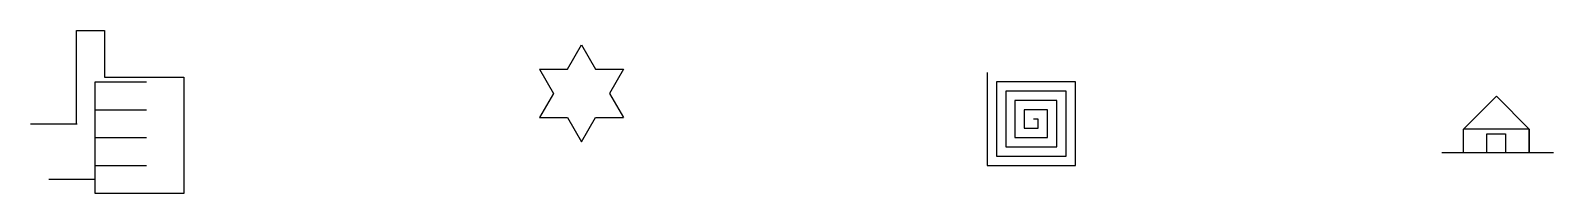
# Model space of a CAD drawing. Header units: millimetres. Extents: x 963 to 1939, y 1713 to 3431.
# Drawn here: x 963.41 to 996.12, y 1713.34 to 1716.84 of the extents above; entities outside this region: 1.
import ezdxf

# ---------------------------------------------------------------- set-up
doc = ezdxf.new("R2010")
doc.units = ezdxf.units.MM
for name, color, linetype in [('casa', 160, 'Continuous'), ('espiral', 80, 'Continuous'), ('estrela', 50, 'Continuous'), ('joinha', 10, 'Continuous')]:
    doc.layers.add(name, color=color, linetype=linetype)

msp = doc.modelspace()

# ---------------------------------------------------------------- linework, layer by layer
msp.add_line((1939.131, 3430.561), (1938.131, 3430.561))
at = {"layer": 'casa'}
for p, q in [((994.181, 1714.725), (994.888, 1715.432)), ((994.888, 1715.432), (995.595, 1714.725)), ((994.181, 1714.225), (994.181, 1714.725)), ((995.595, 1714.725), (994.181, 1714.725)), ((994.684, 1714.225), (994.684, 1714.625)), ((994.684, 1714.625), (995.084, 1714.625)), ((995.084, 1714.625), (995.084, 1714.225)), ((995.595, 1714.725), (995.595, 1714.225)), ((995.595, 1714.225), (995.595, 1714.725)), ((993.716, 1714.225), (996.116, 1714.225))]:
    msp.add_line(p, q, dxfattribs=at)
at = {"layer": 'espiral'}
for p, q in [((983.953, 1715.941), (983.953, 1713.941)), ((985.853, 1715.741), (984.153, 1715.741)), ((984.153, 1715.741), (984.153, 1714.141)), ((985.653, 1715.541), (984.353, 1715.541)), ((984.353, 1715.541), (984.353, 1714.341)), ((985.653, 1714.141), (985.653, 1715.541)), ((985.853, 1713.941), (985.853, 1715.741)), ((985.453, 1715.341), (984.553, 1715.341)), ((984.553, 1715.341), (984.553, 1714.541)), ((985.453, 1714.341), (985.453, 1715.341)), ((985.253, 1715.141), (984.753, 1715.141)), ((984.753, 1715.141), (984.753, 1714.741)), ((985.053, 1714.941), (984.953, 1714.941)), ((985.053, 1714.741), (985.053, 1714.941)), ((985.253, 1714.541), (985.253, 1715.141)), ((984.553, 1714.541), (985.253, 1714.541)), ((984.753, 1714.741), (985.053, 1714.741)), ((984.353, 1714.341), (985.453, 1714.341)), ((983.953, 1713.941), (985.853, 1713.941)), ((984.153, 1714.141), (985.653, 1714.141))]:
    msp.add_line(p, q, dxfattribs=at)
at = {"layer": 'estrela'}
for p, q in [((974.947, 1716.011), (975.247, 1716.53)), ((975.247, 1716.53), (975.547, 1716.011)), ((974.347, 1716.011), (974.347, 1716.011)), ((974.347, 1716.011), (974.947, 1716.011)), ((974.347, 1716.011), (974.347, 1716.011)), ((974.347, 1716.011), (974.647, 1715.491)), ((975.547, 1716.011), (976.147, 1716.011)), ((976.147, 1716.011), (975.847, 1715.491)), ((974.647, 1715.491), (974.347, 1714.972)), ((975.847, 1715.491), (976.147, 1714.972)), ((974.347, 1714.972), (974.947, 1714.972)), ((974.947, 1714.972), (975.247, 1714.452)), ((975.247, 1714.452), (975.547, 1714.972)), ((975.547, 1714.972), (976.147, 1714.972))]:
    msp.add_line(p, q, dxfattribs=at)
at = {"layer": 'joinha'}
for p, q in [((964.407, 1714.841), (964.407, 1716.841)), ((964.407, 1716.841), (965.007, 1716.841)), ((965.007, 1716.841), (965.007, 1715.841)), ((965.007, 1715.841), (966.707, 1715.841)), ((966.707, 1715.841), (966.707, 1713.341)), ((964.807, 1715.141), (964.807, 1715.741)), ((964.807, 1715.741), (965.907, 1715.741)), ((964.807, 1715.141), (964.807, 1715.741)), ((964.807, 1715.741), (965.907, 1715.741)), ((964.807, 1715.141), (964.807, 1715.741)), ((964.807, 1715.741), (965.907, 1715.741)), ((964.807, 1715.141), (964.807, 1715.741)), ((964.807, 1715.741), (965.907, 1715.741)), ((963.415, 1714.838), (964.415, 1714.838)), ((964.807, 1714.541), (964.807, 1715.141)), ((964.807, 1715.141), (965.907, 1715.141)), ((964.807, 1714.541), (964.807, 1715.141)), ((964.807, 1715.141), (965.907, 1715.141)), ((964.807, 1714.541), (964.807, 1715.141)), ((964.807, 1715.141), (965.907, 1715.141)), ((964.807, 1714.541), (964.807, 1715.141)), ((964.807, 1715.141), (965.907, 1715.141)), ((964.807, 1713.941), (964.807, 1714.541)), ((964.807, 1714.541), (965.907, 1714.541)), ((964.807, 1713.941), (964.807, 1714.541)), ((964.807, 1714.541), (965.907, 1714.541)), ((964.807, 1713.941), (964.807, 1714.541)), ((964.807, 1714.541), (965.907, 1714.541)), ((964.807, 1713.941), (964.807, 1714.541)), ((964.807, 1714.541), (965.907, 1714.541)), ((964.807, 1713.341), (964.807, 1713.941)), ((964.807, 1713.941), (965.907, 1713.941)), ((964.807, 1713.641), (963.807, 1713.641)), ((966.707, 1713.341), (964.807, 1713.341))]:
    msp.add_line(p, q, dxfattribs=at)

doc.saveas('drawing.dxf')
